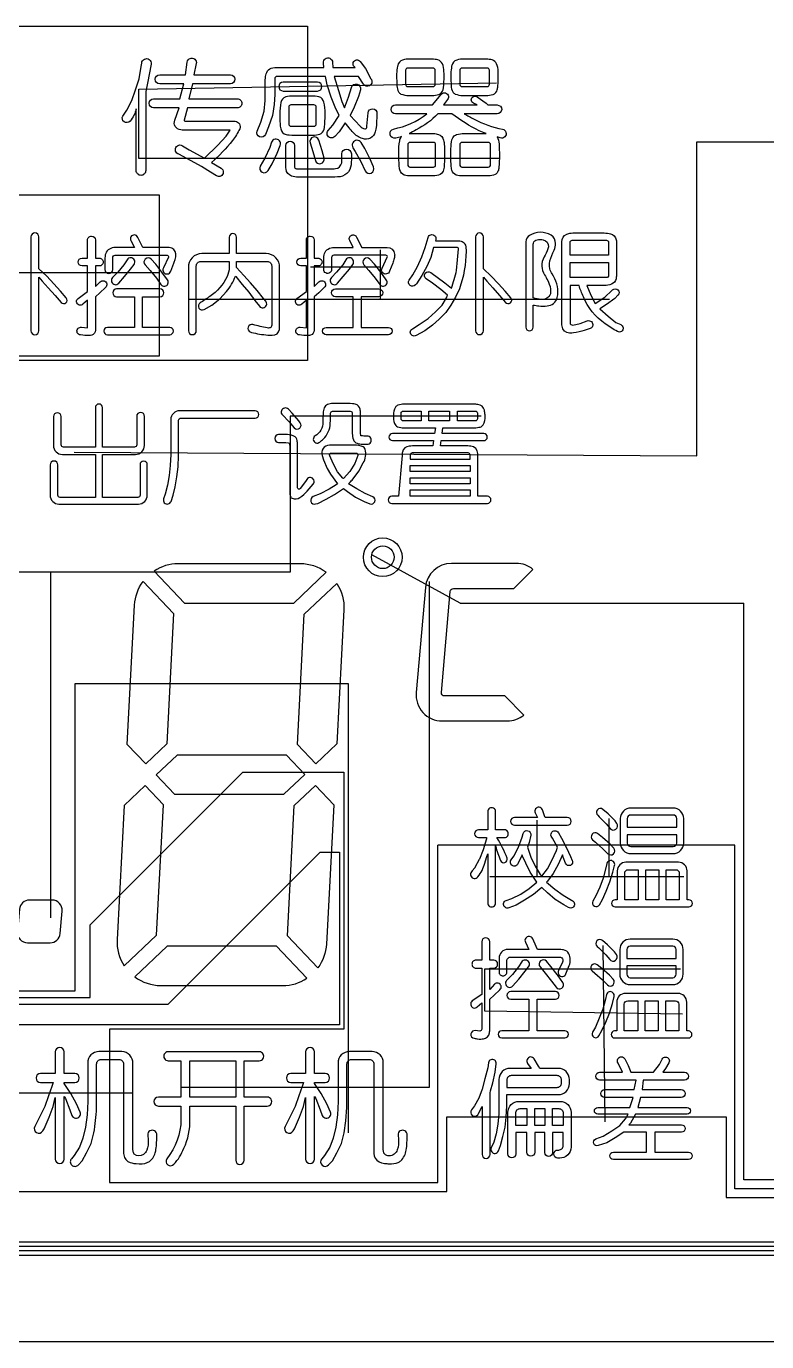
# Model space of a CAD drawing. Header units: millimetres. Extents: x -41 to 727, y -91 to 104.
# Drawn here: x 372.43 to 389.05, y -42.12 to -12.61 of the extents above; entities that cross this region are included whole.
import ezdxf

# ---------------------------------------------------------------- set-up
doc = ezdxf.new("R2010")
doc.units = ezdxf.units.MM
doc.header["$LTSCALE"] = 3
doc.header["$MEASUREMENT"] = 0
doc.layers.add('COM', color=1, linetype='Continuous')

msp = doc.modelspace()

# ---------------------------------------------------------------- linework, layer by layer
msp.add_line((408.477, -42.116), (333.477, -42.116))
for points in [[(375.115, -15.845, -0.41776), (375.008, -15.953, -0.414214), (374.902, -15.846), (374.902, -14.458, -0.132977), (374.762, -14.733, -0.952593), (374.603, -14.623), (374.689, -14.486), (374.801, -14.273), (374.889, -14.034), (374.964, -13.784), (375.015, -13.508), (375.025, -13.433, -1.060775), (375.234, -13.457), (375.152, -13.884), (375.115, -14.072)], [(375.837, -15.467, -0.59102), (375.829, -15.286, -0.281236), (375.938, -15.286), (376.093, -15.376), (376.431, -15.564), (376.732, -15.276), (376.92, -15.075), (377.012, -14.937), (376.026, -14.937, -0.042921), (375.902, -14.932, -0.506842), (375.767, -14.712), (375.867, -14.436), (375.291, -14.436, -1), (375.29, -14.235), (375.88, -14.235), (375.968, -13.897), (375.428, -13.897, -1), (375.428, -13.696), (376.005, -13.696), (376.045, -13.41, -1.041657), (376.249, -13.446), (376.193, -13.696), (377.014, -13.696, -1), (377.015, -13.897), (376.168, -13.897), (376.08, -14.235), (377.169, -14.235, -0.422478), (377.272, -14.335, -0.417829), (377.171, -14.436), (376.055, -14.436), (375.979, -14.711, 0.495821), (375.998, -14.737), (377.071, -14.737), (377.094, -14.737), (377.12, -14.739, -0.539685), (377.224, -14.91, -0.047085), (377.064, -15.173, -0.035549), (376.594, -15.665), (376.806, -15.794, -0.586254), (376.802, -15.967, -0.276428), (376.7, -15.961), (376.569, -15.878), (376.369, -15.752), (376.131, -15.627), (375.855, -15.476)], [(379.93, -14.849, 0.16023), (380.029, -14.906, 0.4416), (380.076, -14.877, 0.027771), (380.08, -14.849), (380.104, -14.553, -0.978821), (380.304, -14.564), (380.293, -14.837), (380.281, -14.913), (380.274, -14.946), (380.264, -14.977, -0.445738), (379.983, -15.127, -0.146277), (379.767, -14.99, -0.020009), (379.679, -14.887), (379.591, -14.774), (379.453, -14.975), (379.357, -15.08, -1), (379.21, -14.945), (379.315, -14.824), (379.453, -14.611), (379.366, -14.423), (379.278, -14.197), (379.19, -13.922), (379.152, -13.734), (378.063, -13.734, 0.428128), (378.011, -13.784), (378.011, -14.135), (377.999, -14.36), (377.961, -14.611), (377.873, -14.862), (377.801, -15.035, -1), (377.617, -14.959), (377.698, -14.762), (377.773, -14.511), (377.798, -14.273), (377.798, -13.809, -0.013857), (377.805, -13.737), (377.81, -13.705), (377.819, -13.673), (377.831, -13.642, -0.225276), (377.932, -13.549, -0.081489), (378.087, -13.533), (379.115, -13.533), (379.102, -13.433, -0.592108), (379.248, -13.326), (379.264, -13.335, -0.225615), (379.307, -13.413), (379.315, -13.533), (379.817, -13.533), (379.795, -13.511, -1.08923), (379.929, -13.398), (380.043, -13.558), (380.168, -13.784), (380.179, -13.805, -0.406967), (380.14, -13.94, -0.405296), (380.003, -13.905), (379.892, -13.734), (379.341, -13.734), (379.441, -14.047), (379.516, -14.298), (379.579, -14.436), (379.667, -14.197), (379.732, -13.979, -1), (379.932, -14.032), (379.892, -14.185), (379.792, -14.423), (379.704, -14.611)], [(381.509, -13.345), (381.046, -13.345, 0.089624), (380.877, -13.366, 0.269538), (380.769, -13.489), (380.764, -13.506), (380.757, -13.544), (380.751, -13.585), (380.748, -13.628), (380.746, -13.673), (380.745, -13.719, 0.025036), (380.753, -13.944, 0.11582), (380.789, -14.079, 0.146039), (380.842, -14.128, 0.08166), (381.017, -14.16), (381.538, -14.16, 0.074582), (381.691, -14.137, 0.271566), (381.788, -14.03), (381.792, -14.013), (381.795, -13.995), (381.798, -13.976), (381.803, -13.936), (381.806, -13.893), (381.808, -13.849), (381.81, -13.803, 0.025853), (381.807, -13.619, 0.096009), (381.773, -13.45, 0.229497), (381.673, -13.364), (381.642, -13.356), (381.609, -13.351), (381.574, -13.348)], [(381.561, -13.545), (380.995, -13.545, 0.414214), (380.945, -13.595), (380.945, -13.91, 0.414214), (380.995, -13.96), (381.561, -13.96, 0.414214), (381.611, -13.91), (381.611, -13.595, 0.414214)], [(382.262, -13.345, 0.089624), (382.093, -13.366, 0.269538), (381.985, -13.489), (381.98, -13.506), (381.973, -13.544), (381.968, -13.585), (381.964, -13.628), (381.962, -13.673), (381.961, -13.719, 0.025036), (381.97, -13.944, 0.11582), (382.005, -14.079, 0.146039), (382.058, -14.128, 0.08166), (382.234, -14.16), (382.755, -14.16, 0.074582), (382.908, -14.137, 0.271566), (383.004, -14.03), (383.008, -14.013), (383.012, -13.995), (383.015, -13.976), (383.019, -13.936), (383.022, -13.893), (383.025, -13.849), (383.026, -13.803, 0.025853), (383.024, -13.619, 0.096009), (382.989, -13.45, 0.229497), (382.89, -13.364), (382.859, -13.356), (382.825, -13.351), (382.791, -13.348), (382.726, -13.345)], [(382.161, -13.91, 0.414214), (382.211, -13.96), (382.777, -13.96, 0.414214), (382.827, -13.91), (382.827, -13.595, 0.414214), (382.777, -13.545), (382.211, -13.545, 0.414214), (382.161, -13.595)], [(378.199, -14.06), (378.97, -14.06, 1), (378.97, -13.859), (378.199, -13.859, 1)], [(382.483, -14.69, 0.077057), (383.124, -14.917, -1.040733), (383.072, -15.113), (382.998, -15.09, -0.117269), (383.043, -15.247, -0.038781), (383.04, -15.767), (383.037, -15.795, -0.097257), (383.01, -15.882, -0.15029), (382.956, -15.933, -0.09102), (382.808, -15.964), (382.784, -15.965), (382.779, -15.965), (382.234, -15.965, -0.062783), (382.085, -15.945, -0.285873), (381.984, -15.832), (381.979, -15.808), (381.975, -15.782), (381.971, -15.753, -0.031148), (381.966, -15.298, -0.101851), (382.004, -15.11, -0.199361), (382.09, -15.035, -0.058368), (382.263, -15.012), (382.752, -15.013, -0.027409), (382.597, -14.951, -0.046694), (381.986, -14.574), (381.673, -14.574, -0.077934), (381.181, -14.933, -0.023868), (381.026, -15.016, -0.012462), (381.101, -15.012), (381.52, -15.012), (381.575, -15.015, -0.069044), (381.683, -15.032, -0.292597), (381.798, -15.164), (381.804, -15.19), (381.809, -15.218), (381.812, -15.248, -0.038845), (381.809, -15.768, -0.103809), (381.778, -15.883, -0.223369), (381.645, -15.957), (381.6, -15.962), (381.548, -15.965), (381.068, -15.965, -0.063747), (380.918, -15.944, -0.285196), (380.818, -15.831), (380.812, -15.807), (380.808, -15.781), (380.805, -15.752, -0.020397), (380.795, -15.452, -0.054188), (380.815, -15.175, -0.116147), (380.854, -15.084, -0.017668), (380.725, -15.116, -1), (380.675, -14.913, 0.112101), (381.422, -14.574), (380.719, -14.574, -1), (380.72, -14.373), (381.547, -14.373), (381.71, -14.185), (381.729, -14.152, -1.119425), (381.89, -14.253), (381.798, -14.373), (382.55, -14.373), (382.467, -14.331, -1.102587), (382.555, -14.191), (382.751, -14.335), (382.789, -14.373), (383.003, -14.373, -1), (383.001, -14.574), (382.262, -14.574, 0.005598)], [(378.426, -14.172, 0.089624), (378.256, -14.194, 0.273223), (378.149, -14.317, 0.062902), (378.124, -14.573), (378.125, -14.681, 0.054888), (378.145, -14.908, 0.330254), (378.265, -15.034), (378.297, -15.041), (378.332, -15.045), (378.397, -15.05), (378.867, -15.05, 0.074582), (379.02, -15.028, 0.274263), (379.116, -14.919), (379.121, -14.901), (379.124, -14.883, 0.020594), (379.132, -14.82), (379.135, -14.774), (379.137, -14.724, 0.012527), (379.14, -14.562, 0.072243), (379.114, -14.311, 0.280809), (379.002, -14.192, 0.048019), (378.838, -14.172)], [(378.324, -14.8, 0.414214), (378.374, -14.85), (378.89, -14.85, 0.414214), (378.94, -14.8), (378.94, -14.422, 0.414214), (378.89, -14.372), (378.374, -14.372, 0.414214), (378.324, -14.422)], [(377.862, -15.843), (377.949, -15.69), (378.062, -15.451), (378.131, -15.28, 1.033851), (377.938, -15.209), (377.899, -15.326), (377.786, -15.564), (377.686, -15.745, 0.995238)], [(379.353, -15.991), (378.538, -15.991, -0.092201), (378.385, -15.967, -0.289124), (378.263, -15.812), (378.261, -15.782), (378.262, -15.74), (378.262, -15.282, -1), (378.45, -15.283), (378.45, -15.75, 0.429269), (378.5, -15.802), (379.328, -15.802), (379.34, -15.802), (379.371, -15.8, 0.353733), (379.513, -15.668, 0.042793), (379.516, -15.577), (379.516, -15.469, -1), (379.729, -15.469), (379.729, -15.614, -0.020292), (379.723, -15.713, -0.401181), (379.422, -15.987), (379.362, -15.99)], [(379.077, -15.401), (379, -15.161, 0.99809), (378.804, -15.223), (378.864, -15.414), (378.923, -15.619, 0.97667), (379.116, -15.568)], [(379.765, -15.331), (379.817, -15.414), (379.942, -15.639), (380.038, -15.849, 0.998115), (380.227, -15.763), (380.143, -15.577), (380.03, -15.351), (379.948, -15.217, 1.009131)], [(381.045, -15.212, 0.414214), (380.995, -15.262), (380.995, -15.715, 0.414214), (381.045, -15.765), (381.571, -15.765, 0.414214), (381.621, -15.715), (381.621, -15.262, 0.414214), (381.571, -15.212)], [(382.802, -15.765, 0.414214), (382.852, -15.715), (382.852, -15.262, 0.414214), (382.802, -15.212), (382.211, -15.212, 0.414214), (382.161, -15.262), (382.161, -15.715, 0.414214), (382.211, -15.765)], [(372.892, -18.21), (372.716, -18.047), (372.716, -17.332, 1), (372.54, -17.332), (372.54, -19.438, 1), (372.716, -19.438), (372.716, -18.235), (372.791, -18.323), (372.929, -18.473), (373.08, -18.649), (373.214, -18.802, 0.991748), (373.333, -18.7), (373.205, -18.548), (373.055, -18.385)], [(374.093, -17.811, -0.892536), (374.074, -17.984), (373.986, -17.984), (373.986, -18.448), (374.093, -18.34, -0.585606), (374.24, -18.382, -0.287203), (374.211, -18.47), (374.086, -18.586), (373.986, -18.674), (373.986, -19.426, -0.331387), (373.904, -19.537, -0.070502), (373.851, -19.547, -0.023404), (373.653, -19.533, -0.586545), (373.589, -19.393), (373.601, -19.38, -0.217204), (373.671, -19.358), (373.81, -19.376), (373.81, -18.749), (373.707, -18.844, -1.062778), (373.6, -18.711), (373.81, -18.561), (373.81, -17.984), (373.685, -17.984, -1), (373.685, -17.808), (373.81, -17.808), (373.81, -17.404, -0.424925), (373.898, -17.313, -0.414083), (373.986, -17.401), (373.986, -17.808), (374.074, -17.808)], [(375.052, -17.57), (374.938, -17.343, 0.291309), (374.861, -17.288, 0.593868), (374.782, -17.417), (374.864, -17.57), (374.437, -17.57, 0.036483), (374.363, -17.579, 0.347674), (374.203, -17.773, 0.010071), (374.199, -17.833), (374.199, -18.064, 1), (374.375, -18.066), (374.375, -17.796, -0.426625), (374.426, -17.746), (375.596, -17.746, -0.555608), (375.624, -17.789), (375.51, -18.03, 1.089222), (375.678, -18.103), (375.748, -17.92, 0.020256), (375.777, -17.839, 0.105496), (375.79, -17.716, 0.378315), (375.644, -17.572), (375.62, -17.57, 0.012997), (375.566, -17.57)], [(377.818, -17.708), (377.153, -17.708), (377.153, -17.338, 1), (376.99, -17.338), (376.99, -17.708), (376.376, -17.708, 0.436392), (376.075, -18.024), (376.075, -19.438, 1), (376.25, -19.438), (376.25, -17.985, -0.416957), (376.35, -17.884), (376.99, -17.884), (376.99, -18.022, -0.108424), (376.94, -18.222, -0.132971), (376.552, -18.668, -0.011732), (376.334, -18.814, 0.960345), (376.424, -18.96), (376.601, -18.862), (376.777, -18.724), (376.927, -18.561, 0.084682), (377.128, -18.21), (377.14, -18.222), (377.278, -18.398), (377.429, -18.573), (377.567, -18.761), (377.666, -18.888, 1.026786), (377.807, -18.771), (377.755, -18.711), (377.617, -18.536), (377.466, -18.36), (377.316, -18.197), (377.153, -18.022), (377.153, -17.884), (377.842, -17.884, -0.416243), (377.943, -17.984), (377.943, -19.271, -0.113951), (377.93, -19.353, -0.173213), (377.905, -19.372), (377.894, -19.375, -0.087082), (377.84, -19.375, -0.020702), (377.52, -19.3, 0.945374), (377.462, -19.463), (377.491, -19.476, 0.032448), (377.853, -19.536), (377.903, -19.539), (377.955, -19.54, 0.399182), (378.115, -19.409, 0.049756), (378.118, -19.338), (378.118, -18.022, 0.432402)], [(378.595, -17.984, -1), (378.595, -17.808), (378.72, -17.808), (378.72, -17.404, -0.424925), (378.808, -17.313, -0.414083), (378.895, -17.401), (378.895, -17.808), (378.983, -17.808), (379.003, -17.811, -0.349217), (379.071, -17.896, -0.439039), (378.975, -17.984), (378.895, -17.984), (378.895, -18.448), (379.003, -18.34, -0.585606), (379.15, -18.382, -0.287203), (379.12, -18.47), (378.996, -18.586), (378.895, -18.674), (378.895, -19.426, -0.331387), (378.814, -19.537, -0.070502), (378.761, -19.547, -0.023404), (378.562, -19.533, -0.586545), (378.499, -19.393), (378.511, -19.38, -0.217204), (378.58, -19.358), (378.72, -19.376), (378.72, -18.749), (378.616, -18.844, -1.062778), (378.509, -18.711), (378.72, -18.561), (378.72, -17.984)], [(379.284, -18.064, -1), (379.109, -18.067), (379.109, -17.834, -0.01249), (379.113, -17.772, -0.348268), (379.273, -17.579, -0.035203), (379.347, -17.57), (379.771, -17.57), (379.773, -17.57), (379.692, -17.417, -0.438722), (379.73, -17.296, -0.418342), (379.846, -17.339), (379.961, -17.57), (380.531, -17.57, -0.410091), (380.7, -17.717, -0.070888), (380.697, -17.792), (380.693, -17.816, -0.025192), (380.657, -17.92), (380.587, -18.103, -1.060261), (380.417, -18.035), (380.534, -17.789, 0.550801), (380.506, -17.746), (379.334, -17.746, 0.42072), (379.284, -17.797)], [(382.115, -17.846), (382.132, -17.602, 0.435083), (382.102, -17.57), (381.576, -17.57), (381.514, -17.796), (381.426, -17.996), (381.313, -18.197), (381.188, -18.385), (381.168, -18.409, -0.963432), (381.029, -18.302), (381.112, -18.185), (381.213, -17.996), (381.313, -17.783), (381.388, -17.57), (381.451, -17.344, -1), (381.622, -17.394), (381.614, -17.42), (382.065, -17.42, -0.012286), (382.137, -17.42), (382.165, -17.422), (382.19, -17.426), (382.214, -17.433, -0.266172), (382.288, -17.521, -0.066176), (382.306, -17.656, -0.081069), (382.153, -18.498), (382.065, -18.686), (381.965, -18.862), (381.852, -19.025), (381.702, -19.175), (381.551, -19.313), (381.376, -19.438), (381.182, -19.547, -1), (381.098, -19.394), (381.25, -19.301), (381.451, -19.163), (381.614, -19.012), (381.764, -18.862), (381.865, -18.699), (381.89, -18.636), (381.739, -18.511), (381.551, -18.373), (381.407, -18.274, -1), (381.511, -18.128), (381.827, -18.36), (381.977, -18.486, 0.02391), (382.09, -18.084)], [(382.868, -18.21), (382.692, -18.047), (382.692, -17.332, 1), (382.517, -17.332), (382.517, -19.438, 1), (382.692, -19.438), (382.692, -18.235), (382.767, -18.323), (382.905, -18.473), (383.056, -18.649), (383.19, -18.802, 0.991748), (383.309, -18.7), (383.181, -18.548), (383.031, -18.385)], [(383.647, -17.445), (383.647, -19.357, 1), (383.81, -19.357), (383.81, -18.862, 0.0139), (383.938, -18.881, 0.07297), (384.125, -18.881, 0.319783), (384.35, -18.693, 0.191488), (384.265, -18.215), (384.233, -18.162, -0.07841), (384.183, -18.049, -0.150464), (384.206, -17.808), (384.229, -17.75), (384.254, -17.691), (384.279, -17.632, 0.100445), (384.313, -17.481, 0.242415), (384.214, -17.294, 0.273671), (383.729, -17.298, 0.251251)], [(383.814, -17.471, -0.291924), (383.897, -17.396, -0.137469), (384.034, -17.398, -0.396774), (384.152, -17.555, -0.082163), (384.122, -17.648), (384.099, -17.694), (384.076, -17.739), (384.054, -17.782, 0.274605), (384.064, -18.187, -0.028418), (384.136, -18.308), (384.154, -18.351), (384.171, -18.396, -0.139474), (384.196, -18.611, -0.337206), (383.993, -18.738, -0.068489), (383.81, -18.699), (383.81, -17.495)], [(384.637, -18.423), (384.637, -19.259, 0.477458), (384.697, -19.309), (384.863, -19.275), (385.023, -19.217, -0.588858), (385.146, -19.32), (385.141, -19.337, -0.220322), (385.085, -19.39, -0.014085), (384.905, -19.447), (384.841, -19.462), (384.777, -19.475), (384.711, -19.485), (384.678, -19.49), (384.645, -19.493), (384.628, -19.494, -0.362622), (384.458, -19.338, -0.023381), (384.449, -19.275), (384.449, -17.445, -0.307621), (384.564, -17.269, -0.091859), (384.659, -17.247, -0.018811), (384.737, -17.244), (385.404, -17.244, -0.016185), (385.479, -17.248, -0.052672), (385.544, -17.261, -0.295172), (385.673, -17.399, -0.016112), (385.678, -17.445), (385.678, -18.197, -0.023783), (385.669, -18.272, -0.263158), (385.567, -18.393, -0.105269), (385.404, -18.423), (385.013, -18.423), (385.101, -18.636), (385.201, -18.824), (385.415, -18.686), (385.578, -18.536), (385.593, -18.52, -1), (385.712, -18.639), (385.64, -18.711), (385.452, -18.849), (385.302, -18.949), (385.49, -19.112), (385.665, -19.25), (385.773, -19.301, -1.082987), (385.699, -19.455, -0.028008), (385.427, -19.28, -0.1484), (384.936, -18.675, -0.025024), (384.838, -18.423)], [(384.637, -17.457, -0.414214), (384.687, -17.407), (385.452, -17.407, -0.414214), (385.502, -17.457), (385.502, -17.746), (384.637, -17.746)], [(374.695, -17.845), (374.625, -17.959), (374.487, -18.122), (374.37, -18.247, 1.021378), (374.51, -18.372), (374.638, -18.222), (374.776, -18.059), (374.854, -17.95, 1.034899)], [(375.1, -17.96), (375.215, -18.084), (375.353, -18.26), (375.457, -18.402, 1.005391), (375.604, -18.294), (375.478, -18.122), (375.34, -17.946), (375.237, -17.834, 1)], [(379.605, -17.845), (379.535, -17.959), (379.397, -18.122), (379.28, -18.247, 1.021378), (379.419, -18.372), (379.548, -18.222), (379.685, -18.059), (379.763, -17.95, 1.034899)], [(380.01, -17.96), (380.124, -18.084), (380.262, -18.26), (380.367, -18.402, 1.005391), (380.513, -18.294), (380.388, -18.122), (380.25, -17.946), (380.147, -17.834, 1)], [(385.452, -18.247), (384.637, -18.247), (384.637, -17.909), (385.502, -17.909), (385.502, -18.197, -0.414214)], [(375.039, -19.363), (375.039, -18.674), (375.434, -18.674, 1), (375.434, -18.498), (374.462, -18.498, 1), (374.462, -18.674), (374.864, -18.674), (374.864, -19.363), (374.255, -19.363, 1), (374.255, -19.526), (375.653, -19.526, 1), (375.653, -19.363)], [(379.165, -19.526, -1), (379.165, -19.363), (379.773, -19.363), (379.773, -18.674), (379.372, -18.674, -1), (379.372, -18.498), (380.344, -18.498, -1), (380.344, -18.674), (379.949, -18.674), (379.949, -19.363), (380.563, -19.363, -1), (380.563, -19.526)], [(374.862, -22.048), (374.147, -22.048), (374.147, -21.163, 1), (373.984, -21.163), (373.984, -22.048), (373.269, -22.048, -0.414214), (373.219, -21.998), (373.219, -21.364, 1), (373.044, -21.364), (373.044, -22.011, 0.414214), (373.244, -22.211), (373.984, -22.211), (373.984, -23.177), (373.194, -23.177, -0.414214), (373.144, -23.127), (373.144, -22.448, 1), (372.968, -22.448), (372.968, -23.127, 0.414214), (373.168, -23.327), (374.95, -23.327, 0.414214), (375.15, -23.127), (375.15, -22.443, 1), (374.987, -22.443), (374.987, -23.127, -0.414214), (374.937, -23.177), (374.147, -23.177), (374.147, -22.211), (374.887, -22.211, 0.414214), (375.087, -22.011), (375.087, -21.358, 1), (374.912, -21.358), (374.912, -21.998, -0.414214)], [(375.516, -23.207, 1.010694), (375.683, -23.265), (375.729, -23.127), (375.779, -22.939), (375.816, -22.713), (375.841, -22.488), (375.854, -22.237), (375.854, -21.447, -0.414214), (375.904, -21.397), (377.572, -21.397, 1), (377.572, -21.234), (375.878, -21.234, 0.414214), (375.678, -21.434), (375.678, -22.212), (375.666, -22.462), (375.641, -22.688), (375.603, -22.901), (375.553, -23.102)], [(378.399, -21.287), (378.316, -21.198, 1.002617), (378.181, -21.326), (378.325, -21.477), (378.448, -21.615, 0.97673), (378.581, -21.501), (378.548, -21.461)], [(379.817, -21.087), (379.788, -21.081), (379.757, -21.076), (379.701, -21.071), (379.311, -21.071, 0.084845), (379.195, -21.093, 0.20478), (379.122, -21.169), (379.112, -21.197), (379.104, -21.227), (379.099, -21.257), (379.096, -21.288), (379.094, -21.317), (379.092, -21.375), (379.092, -21.432), (379.09, -21.488, -0.264943), (378.917, -21.796, 1.116646), (379.021, -21.934, 0.01219), (379.097, -21.871, 0.197017), (379.257, -21.514), (379.261, -21.457), (379.262, -21.4), (379.262, -21.289, -0.422577), (379.306, -21.245), (379.706, -21.245, -0.422775), (379.751, -21.289), (379.751, -21.743, 0.076134), (379.775, -21.882, 0.238886), (379.858, -21.962), (379.886, -21.971), (379.916, -21.977), (379.946, -21.981), (379.977, -21.983, 0.011492), (380.084, -21.985, 1.01266), (380.084, -21.801, -0.034528), (379.942, -21.795, -0.017207), (379.933, -21.718), (379.933, -21.289, 0.059248), (379.924, -21.2, 0.323094)], [(382.784, -23.152), (382.568, -23.152), (382.568, -22.238), (382.565, -22.189, 0.392106), (382.413, -22.028, 0.022059), (382.344, -22.023), (381.729, -22.023), (381.745, -21.902), (382.7, -21.902, 0.420603), (382.78, -21.823, 0.414216), (382.702, -21.745), (381.765, -21.745), (381.782, -21.615), (382.494, -21.615, 0.038063), (382.619, -21.598, 0.177615), (382.689, -21.55, 0.122096), (382.73, -21.352, 0.056958), (382.72, -21.246), (382.714, -21.221, 0.357226), (382.569, -21.093, 0.026081), (382.469, -21.085), (380.933, -21.085), (380.914, -21.086, 0.080722), (380.775, -21.108, 0.149178), (380.718, -21.155, 0.198156), (380.699, -21.522, 0.214089), (380.766, -21.592, 0.086517), (380.908, -21.615), (381.617, -21.615), (381.597, -21.745), (380.655, -21.745, 0.426234), (380.573, -21.823, 0.414804), (380.652, -21.902), (381.573, -21.902), (381.555, -22.023), (381.1, -22.023, 0.016526), (381.028, -22.028, 0.35597), (380.876, -22.158, 0.05261), (380.868, -22.238), (380.79, -23.152), (380.635, -23.152, 1), (380.636, -23.31), (382.784, -23.31, 1)], [(380.846, -21.416), (380.846, -21.284, -0.414214), (380.889, -21.241), (381.295, -21.241), (381.295, -21.459), (380.889, -21.459, -0.414214)], [(382.557, -21.284), (382.557, -21.416, -0.414214), (382.514, -21.459), (382.108, -21.459), (382.108, -21.241), (382.514, -21.241, -0.414214)], [(378.258, -21.942), (378.309, -21.95, -0.334609), (378.344, -21.987), (378.349, -22.033), (378.349, -23.086, 0.016463), (378.353, -23.127, 0.270609), (378.401, -23.197, 0.222538), (378.573, -23.179, 0.073532), (378.739, -23.036), (378.873, -22.877, 1.083663), (378.73, -22.772), (378.698, -22.821), (378.578, -22.977, -0.329988), (378.543, -22.99, -0.32165), (378.524, -22.962), (378.524, -21.991, 0.026143), (378.512, -21.902, 0.254447), (378.439, -21.802, 0.070941), (378.364, -21.778, 0.011491), (378.3, -21.768), (378.097, -21.768, 1), (378.097, -21.942)], [(379.236, -22.008, 0.520491), (379.074, -22.24), (379.104, -22.331), (379.187, -22.53), (379.259, -22.652), (379.419, -22.87), (379.419, -22.87), (379.386, -22.895), (379.228, -22.995), (379.029, -23.094), (378.871, -23.159, 0.947134), (378.928, -23.324), (378.98, -23.31), (379.162, -23.219), (379.353, -23.111), (379.552, -22.978), (379.643, -23.044), (379.825, -23.169), (380.016, -23.268), (380.147, -23.319, 0.972008), (380.212, -23.165), (380.041, -23.086), (379.85, -22.986), (379.668, -22.87, 0.031599), (379.744, -22.786), (379.9, -22.588), (379.996, -22.403, 0.188829), (380.042, -22.098, 0.225031), (379.974, -22.032), (379.949, -22.024), (379.922, -22.018), (379.893, -22.013), (379.842, -22.008)], [(379.285, -22.182), (379.832, -22.182, -0.521815), (379.873, -22.24), (379.809, -22.414), (379.693, -22.597), (379.552, -22.754), (379.535, -22.746), (379.419, -22.605), (379.319, -22.414), (379.246, -22.242, -0.538437)], [(382.394, -22.223, 0.414214), (382.351, -22.18), (381.093, -22.18, 0.414214), (381.05, -22.223), (381.05, -22.322), (382.394, -22.322)], [(378.584, -24.666), (375.843, -24.666, 0.146871), (375.304, -24.828), (375.987, -25.547), (378.438, -25.547), (379.165, -24.857, 0.16027)], [(383.17, -27.63), (381.819, -27.63, -0.440011), (381.75, -27.555), (381.949, -25.284, -0.388879), (382.018, -25.221), (383.376, -25.221), (383.804, -24.79, 0.172586), (383.433, -24.658), (381.974, -24.658, 0.388879), (381.39, -25.194), (381.183, -27.554, 0.440011), (381.768, -28.192), (383.227, -28.192, 0.172586), (383.598, -28.06)], [(375.738, -25.783), (375.585, -28.707), (375.114, -29.154), (374.701, -28.719), (374.865, -25.594, -0.146871), (375.055, -25.064)], [(379.404, -28.708), (378.934, -29.154), (378.521, -28.718), (378.674, -25.796), (379.401, -25.106, -0.16027), (379.562, -25.697)], [(374.472, -33.095, 0.16027), (374.633, -33.686), (375.36, -32.996), (375.513, -30.072), (375.101, -29.638), (374.63, -30.086)], [(379.169, -33.198, -0.146871), (378.979, -33.728), (378.296, -33.009), (378.449, -30.087), (378.922, -29.638), (379.333, -30.072)], [(382.605, -31.288), (382.598, -31.302), (382.502, -31.482), (382.5, -31.485), (382.444, -31.553), (382.424, -31.577, 1.039138), (382.569, -31.686, 0.105898), (382.723, -31.383), (382.765, -31.253), (382.789, -31.175), (382.789, -31.18), (382.789, -32.274, 1), (382.965, -32.275), (382.965, -30.997), (382.965, -30.996, 0.034165), (383.078, -31.322, 0.955725), (383.224, -31.272, 0.043936), (382.997, -30.808), (382.997, -30.808), (383.164, -30.808, 1), (383.165, -30.633), (382.965, -30.633), (382.965, -30.632), (382.965, -30.225, 1), (382.789, -30.226), (382.789, -30.631), (382.789, -30.633), (382.583, -30.633, 1), (382.583, -30.808), (382.763, -30.808), (382.764, -30.808), (382.764, -30.833), (382.763, -30.835), (382.689, -31.084)], [(384.576, -30.357), (384.081, -30.357), (384.068, -30.344), (384.015, -30.186, 1.059153), (383.855, -30.25), (383.905, -30.357), (383.391, -30.357, 1), (383.391, -30.532), (384.576, -30.532, 1)], [(385.257, -30.308), (385.294, -30.342), (385.451, -30.499), (385.538, -30.604, 0.959156), (385.688, -30.49), (385.647, -30.43), (385.49, -30.273), (385.372, -30.175, 0.981141)], [(386, -30.146, 0.414214), (385.765, -30.38), (385.764, -30.93, 0.414214), (386, -31.166), (386.951, -31.166, 0.414214), (387.187, -30.93), (387.187, -30.38, 0.414214), (386.952, -30.146)], [(387.03, -30.38, 0.414214), (386.952, -30.302), (386, -30.302, 0.414214), (385.922, -30.38), (385.922, -30.381), (385.921, -30.577), (387.03, -30.577)], [(383.315, -31.306), (383.378, -31.222), (383.479, -31.021), (383.566, -30.796), (383.586, -30.716, -0.986931), (383.754, -30.756), (383.717, -30.921), (383.679, -31.021), (383.755, -31.247), (383.855, -31.448), (383.968, -31.636), (384.005, -31.673), (384.131, -31.51), (384.231, -31.322), (384.331, -31.097), (384.356, -31.021), (384.244, -30.821), (384.225, -30.795, -1.055438), (384.376, -30.699), (384.444, -30.821), (384.557, -31.034), (384.645, -31.234), (384.687, -31.318, -1.047488), (384.536, -31.385), (384.482, -31.247), (384.469, -31.197), (384.369, -31.41), (384.256, -31.611), (384.131, -31.786), (384.106, -31.811), (384.294, -31.962), (384.482, -32.1), (384.67, -32.212), (384.683, -32.218, -1.058823), (384.605, -32.376), (384.494, -32.313), (384.306, -32.2), (384.131, -32.049), (384.005, -31.924), (383.817, -32.087), (383.617, -32.212), (383.428, -32.325), (383.266, -32.386, -1.009787), (383.205, -32.218), (383.328, -32.175), (383.529, -32.075), (383.717, -31.949), (383.892, -31.811), (383.742, -31.586), (383.642, -31.385), (383.566, -31.209), (383.566, -31.197), (383.466, -31.397), (383.459, -31.408, -1.028142)], [(385.143, -30.857), (385.206, -30.911), (385.373, -31.058), (385.485, -31.17, 0.981659), (385.617, -31.044), (385.53, -30.95), (385.363, -30.803), (385.254, -30.719, 0.975595)], [(385.921, -30.93, 0.413961), (386, -31.009), (386.951, -31.009, 0.414214), (387.03, -30.93), (387.03, -30.744), (385.921, -30.744)], [(385.598, -31.587), (385.636, -31.431, 1.00223), (385.465, -31.39), (385.441, -31.489), (385.382, -31.715), (385.304, -31.921), (385.216, -32.117), (385.151, -32.233, 1), (385.297, -32.314), (385.363, -32.195), (385.451, -32.009), (385.53, -31.803)], [(387.265, -32.205), (387.265, -31.557, 0.414214), (387.07, -31.362), (385.892, -31.362, 0.414214), (385.696, -31.557), (385.696, -32.205), (385.647, -32.205, 1), (385.647, -32.362), (387.304, -32.362, 1), (387.304, -32.205)], [(385.863, -32.205), (385.863, -31.607, -0.414214), (385.941, -31.528), (386.167, -31.528), (386.167, -32.205)], [(386.795, -32.205), (386.795, -31.528), (387.011, -31.528, -0.414214), (387.089, -31.607), (387.089, -32.205)], [(372.969, -33.168, 0.388879), (373.194, -32.962), (373.238, -32.455, 0.440011), (373.014, -32.21), (372.504, -32.21, 0.388879), (372.28, -32.416), (372.235, -32.923, 0.440011), (372.46, -33.168)], [(383.634, -33.157), (383.711, -33.318), (383.242, -33.318, 0.414214), (383.043, -33.517), (383.043, -33.821, 0.414214), (383.133, -33.911, 0.432032), (383.222, -33.815), (383.222, -33.567, -0.417305), (383.303, -33.487), (384.399, -33.487, -0.553584), (384.471, -33.601), (384.379, -33.792, 0.214013), (384.377, -33.867), (384.387, -33.885, 0.595345), (384.545, -33.864), (384.617, -33.677, 0.208599), (384.612, -33.412, 0.239899), (384.492, -33.329), (384.465, -33.324), (384.428, -33.318), (383.91, -33.318), (383.88, -33.248), (383.799, -33.079, 1)], [(375.45, -34.126), (378.191, -34.126, 0.146871), (378.73, -33.964), (378.047, -33.245), (375.596, -33.245), (374.869, -33.935, 0.16027)], [(382.654, -33.143), (382.654, -33.557), (382.528, -33.557, 0.424247), (382.435, -33.647, 0.414214), (382.525, -33.736), (382.654, -33.736), (382.654, -34.324), (382.444, -34.472, 1.087237), (382.556, -34.606), (382.654, -34.514), (382.654, -35.107, -0.45433), (382.609, -35.147), (382.511, -35.137, 1), (382.486, -35.31, 0.0091), (382.561, -35.322), (382.598, -35.326), (382.636, -35.327, 0.043105), (382.693, -35.321, 0.321882), (382.829, -35.19, 0.044518), (382.834, -35.139), (382.834, -34.434), (382.933, -34.344), (383.064, -34.221, 1.03177), (382.942, -34.099), (382.834, -34.215), (382.834, -33.736), (382.923, -33.736, 1), (382.923, -33.557), (382.834, -33.557), (382.834, -33.144, 1)], [(385.246, -33.249), (385.283, -33.283), (385.44, -33.44), (385.527, -33.545, 0.959156), (385.678, -33.431), (385.636, -33.371), (385.48, -33.214), (385.362, -33.116, 0.981141)], [(385.754, -33.321), (385.753, -33.871, 0.414214), (385.989, -34.107), (386.94, -34.107, 0.414214), (387.176, -33.871), (387.176, -33.321, 0.414214), (386.941, -33.087), (385.989, -33.087, 0.414214)], [(387.019, -33.321, 0.414214), (386.941, -33.243), (385.989, -33.243, 0.414214), (385.911, -33.321), (385.911, -33.322), (385.91, -33.518), (387.019, -33.518)], [(383.342, -33.876), (383.214, -34.011, 1.001638), (383.348, -34.138), (383.491, -33.985), (383.631, -33.806), (383.706, -33.708, 1.04827), (383.549, -33.599), (383.481, -33.706)], [(384.079, -33.846), (384.219, -34.025), (384.322, -34.166, 0.983763), (384.473, -34.059), (384.368, -33.906), (384.348, -33.876), (384.209, -33.697), (384.11, -33.583, 0.985158), (383.965, -33.707)], [(385.132, -33.798), (385.195, -33.852), (385.362, -33.999), (385.474, -34.111, 0.981659), (385.606, -33.985), (385.519, -33.891), (385.352, -33.744), (385.243, -33.661, 0.975595)], [(385.91, -33.871, 0.413961), (385.989, -33.95), (386.94, -33.95, 0.414214), (387.019, -33.871), (387.019, -33.685), (385.91, -33.685)], [(383.307, -34.264, 1), (383.307, -34.434), (383.711, -34.434), (383.711, -35.141), (383.103, -35.141, 1), (383.103, -35.301), (384.522, -35.301, 1), (384.522, -35.141), (383.9, -35.141), (383.9, -34.434), (384.308, -34.434, 1), (384.308, -34.264)], [(385.587, -34.528), (385.625, -34.372, 1.00223), (385.454, -34.331), (385.43, -34.43), (385.372, -34.656), (385.293, -34.862), (385.205, -35.058), (385.141, -35.174, 1), (385.286, -35.255), (385.352, -35.136), (385.44, -34.95), (385.519, -34.744)], [(387.254, -35.146), (387.254, -34.498, 0.414214), (387.059, -34.303), (385.881, -34.303, 0.414214), (385.685, -34.498), (385.685, -35.146), (385.636, -35.146, 1), (385.636, -35.303), (387.294, -35.303, 1), (387.294, -35.146)], [(385.852, -35.146), (385.852, -34.548, -0.414214), (385.93, -34.47), (386.156, -34.47), (386.156, -35.146)], [(386.784, -35.146), (386.784, -34.47), (387, -34.47, -0.414214), (387.078, -34.548), (387.078, -35.146)], [(373.035, -36.839), (373.085, -36.639), (373.085, -38.018, 1), (373.286, -38.018), (373.286, -36.614), (373.311, -36.664), (373.411, -36.915), (373.46, -37.04, 1.013912), (373.642, -36.966), (373.562, -36.777), (373.436, -36.551), (373.286, -36.325), (373.286, -36.3), (373.524, -36.3, 1), (373.524, -36.099), (373.286, -36.099), (373.286, -35.617, 1), (373.085, -35.617), (373.085, -36.099), (372.753, -36.099, 1), (372.753, -36.3), (373.035, -36.3), (373.01, -36.388), (372.935, -36.601), (372.847, -36.839), (372.623, -37.287, 0.962332), (372.806, -37.388), (372.835, -37.341), (372.947, -37.078)], [(374.615, -35.886), (374.615, -37.867, 0.015558), (374.62, -37.923, 0.301023), (374.768, -38.095), (374.8, -38.106, 0.047597), (374.901, -38.122), (374.971, -38.124, 0.173784), (375.202, -38.071, 0.152039), (375.32, -37.907, 0.043273), (375.345, -37.807, 0.026534), (375.364, -37.478, 1.048379), (375.16, -37.48), (375.167, -37.585, -0.127383), (375.139, -37.823, -0.131234), (375.066, -37.918, -0.3351), (374.855, -37.907), (374.845, -37.894, -0.085043), (374.828, -37.817), (374.828, -35.876, 0.432017), (374.578, -35.61), (374.065, -35.61, 0.417964), (373.813, -35.862), (373.813, -36.726), (373.8, -37.027), (373.763, -37.303), (373.7, -37.554), (373.625, -37.755), (373.512, -37.943), (373.449, -38.011, 0.414214), (373.455, -38.156, 0.427895), (373.604, -38.146), (373.687, -38.056), (373.788, -37.88), (373.888, -37.667), (373.951, -37.429, 0.029391), (374.012, -36.878), (374.013, -36.864), (374.013, -35.887, -0.416863), (374.113, -35.786), (374.515, -35.786, -0.414214)], [(377.661, -35.613), (375.618, -35.613, 1), (375.62, -35.814), (375.906, -35.814), (375.906, -36.629), (375.399, -36.629, 1), (375.398, -36.829), (375.906, -36.829), (375.906, -37.13, -0.170817), (375.585, -38.013, 0.923331), (375.747, -38.136, 0.097023), (375.97, -37.777, 0.120463), (376.107, -37.13), (376.107, -36.829), (377.135, -36.829), (377.135, -38.045, 1), (377.323, -38.045), (377.323, -36.829), (377.843, -36.829, 1), (377.842, -36.629), (377.323, -36.629), (377.323, -35.814), (377.662, -35.814, 1)], [(378.653, -36.839), (378.703, -36.639), (378.703, -38.018, 1), (378.904, -38.018), (378.904, -36.614), (378.929, -36.664), (379.029, -36.915), (379.078, -37.04, 1.013912), (379.26, -36.966), (379.18, -36.777), (379.055, -36.551), (378.904, -36.325), (378.904, -36.3), (379.142, -36.3, 1), (379.142, -36.099), (378.904, -36.099), (378.904, -35.617, 1), (378.703, -35.617), (378.703, -36.099), (378.371, -36.099, 1), (378.371, -36.3), (378.653, -36.3), (378.628, -36.388), (378.553, -36.601), (378.465, -36.839), (378.241, -37.287, 0.962332), (378.424, -37.388), (378.453, -37.341), (378.566, -37.078)], [(379.431, -36.726), (379.418, -37.027), (379.381, -37.303), (379.318, -37.554), (379.243, -37.755), (379.13, -37.943), (379.067, -38.011, 1), (379.219, -38.15), (379.305, -38.056), (379.406, -37.88), (379.506, -37.667), (379.569, -37.429), (379.606, -37.165), (379.631, -36.864), (379.631, -35.886, -0.414214), (379.731, -35.786), (380.133, -35.786, -0.415572), (380.233, -35.886), (380.233, -37.867, 0.03635), (380.242, -37.945, 0.27841), (380.407, -38.103), (380.44, -38.111), (380.474, -38.117, 0.024153), (380.577, -38.124, 0.119941), (380.781, -38.094, 0.069175), (380.837, -38.058, 0.174543), (380.961, -37.819, 0.037594), (380.982, -37.478, 1.048379), (380.778, -37.48), (380.784, -37.573, -0.117548), (380.761, -37.812, -0.125828), (380.693, -37.911, -0.366855), (380.47, -37.903), (380.461, -37.89, -0.084944), (380.446, -37.817), (380.446, -35.861, 0.419734), (380.193, -35.61), (379.684, -35.61, 0.420759), (379.431, -35.863)], [(382.59, -36.65), (382.49, -36.825), (382.424, -36.915, 0.977288), (382.568, -37.025), (382.577, -37.013), (382.665, -36.837), (382.665, -37.916, 1), (382.841, -37.916), (382.841, -36.537), (382.853, -36.487), (382.903, -36.311), (382.953, -36.073), (382.979, -35.884, 1.001489), (382.805, -35.861), (382.79, -35.973), (382.728, -36.223), (382.665, -36.449)], [(383.291, -35.985, 0.414214), (383.041, -36.235), (383.041, -37.001), (383.016, -37.239), (382.979, -37.452), (382.928, -37.64), (382.869, -37.769, 1.026293), (383.03, -37.838), (383.079, -37.715), (383.129, -37.515), (383.179, -37.302), (383.204, -37.076), (383.217, -36.825), (383.217, -36.574), (384.371, -36.574, 0.414214), (384.621, -36.324), (384.621, -36.235, 0.414214), (384.371, -35.985), (383.957, -35.985), (383.931, -35.935), (383.832, -35.772, 1.055061), (383.684, -35.875), (383.768, -35.985)], [(387.133, -36.637), (386.217, -36.637), (386.155, -36.863), (387.264, -36.863, -1), (387.264, -37.013), (386.104, -37.013), (385.992, -37.214), (385.954, -37.252), (387.139, -37.252, -1), (387.139, -37.415), (386.543, -37.415), (386.543, -37.866), (387.296, -37.866, -1), (387.296, -38.029), (385.609, -38.029, -1), (385.609, -37.866), (386.355, -37.866), (386.355, -37.415), (385.841, -37.415), (385.653, -37.54), (385.465, -37.653), (385.269, -37.718, -0.971045), (385.213, -37.568), (385.377, -37.502), (385.578, -37.389), (385.753, -37.264), (385.879, -37.114), (385.941, -37.013), (385.258, -37.013, -1), (385.258, -36.863), (385.979, -36.863), (386.054, -36.637), (385.415, -36.637, -1), (385.415, -36.462), (386.079, -36.462), (386.117, -36.248), (385.301, -36.248, -1), (385.301, -36.073), (385.816, -36.073), (385.715, -35.866, -1.081535), (385.867, -35.774), (385.941, -35.922), (386.004, -36.073), (386.506, -36.073), (386.644, -35.897), (386.703, -35.778, -1.034631), (386.855, -35.86), (386.782, -35.985), (386.719, -36.073), (387.208, -36.073, -1), (387.208, -36.248), (386.28, -36.248), (386.255, -36.462), (387.133, -36.462, -1)], [(383.317, -36.148, 0.414214), (383.217, -36.248), (383.217, -36.411), (384.346, -36.411, 0.414214), (384.446, -36.311), (384.446, -36.248, 0.414214), (384.346, -36.148)], [(383.417, -37.904, -1), (383.242, -37.904), (383.242, -36.975, -0.414214), (383.492, -36.725), (384.409, -36.725, -0.414214), (384.659, -36.975), (384.659, -37.749, -0.419972), (384.404, -37.999), (384.357, -37.998, -0.967258), (384.363, -37.816), (384.383, -37.816, 0.414214), (384.483, -37.716), (384.483, -37.427), (384.245, -37.427), (384.245, -37.873, -1), (384.069, -37.873), (384.069, -37.427), (383.844, -37.427), (383.844, -37.866, -1), (383.668, -37.866), (383.668, -37.427), (383.417, -37.427)], [(383.417, -36.988, -0.414214), (383.517, -36.888), (383.668, -36.888), (383.668, -37.264), (383.417, -37.264)], [(384.383, -36.888, -0.414214), (384.483, -36.988), (384.483, -37.264), (384.245, -37.264), (384.245, -36.888)]]:
    msp.add_lwpolyline(points, format="xyb", close=True)
for points in [[(381.934, -21.459), (381.469, -21.459), (381.469, -21.241), (381.934, -21.241)], [(382.394, -22.595), (381.05, -22.595), (381.05, -22.462), (382.394, -22.462)], [(382.394, -22.87), (381.05, -22.87), (381.05, -22.735), (382.394, -22.735)], [(382.394, -23.152), (381.05, -23.152), (381.05, -23.01), (382.394, -23.01)], [(378.273, -28.955), (375.821, -28.955), (375.35, -29.402), (375.762, -29.837), (378.214, -29.837), (378.686, -29.39)], [(386.628, -31.528), (386.628, -32.205), (386.334, -32.205), (386.334, -31.528)], [(386.617, -34.47), (386.617, -35.146), (386.323, -35.146), (386.323, -34.47)], [(377.135, -35.814), (377.135, -36.629), (376.107, -36.629), (376.107, -35.814)], [(383.844, -37.264), (383.844, -36.888), (384.069, -36.888), (384.069, -37.264)]]:
    msp.add_lwpolyline(points, close=True)
for radius in [0.435, 0.254]:
    msp.add_circle((380.434, -24.519), radius)
at = {"layer": 'COM', "color": 6}
for p, q in [((358.384, -12.608), (378.744, -12.608)), ((378.744, -12.608), (378.744, -20.107)), ((387.483, -22.243), (387.483, -15.201)), ((387.483, -15.201), (396.234, -15.201)), ((378.744, -20.107), (362.452, -20.107)), ((373.506, -22.165), (387.483, -22.243)), ((336.47, -40.174), (401.327, -40.174))]:
    msp.add_line(p, q, dxfattribs=at)
at = {"layer": 'COM', "color": 4}
for p, q in [((370.225, -16.392), (375.416, -16.392)), ((375.416, -16.392), (375.416, -20.007)), ((375.416, -20.007), (360.225, -20.007)), ((382.168, -25.548), (380.186, -24.463)), ((381.472, -25.066), (381.472, -36.416)), ((382.168, -25.548), (388.538, -25.548)), ((388.538, -38.485), (388.538, -25.548)), ((373.535, -27.352), (379.66, -27.352)), ((373.535, -34.244), (373.535, -27.352)), ((379.66, -27.352), (379.66, -37.429)), ((371.889, -34.244), (373.535, -34.244)), ((381.472, -36.416), (375.906, -36.416)), ((391.4, -38.485), (388.538, -38.485)), ((336.57, -40.074), (398.607, -40.074))]:
    msp.add_line(p, q, dxfattribs=at)
at = {"layer": 'COM', "color": 2}
for p, q in [((373.865, -32.767), (377.291, -29.342)), ((377.291, -29.342), (379.56, -29.342)), ((379.56, -29.342), (379.56, -35.109)), ((381.672, -38.544), (381.672, -30.975)), ((388.338, -30.975), (381.672, -30.975)), ((388.338, -38.685), (388.338, -30.975)), ((373.865, -34.394), (373.865, -32.767)), ((371.789, -34.394), (373.865, -34.394)), ((379.56, -35.109), (374.305, -35.109)), ((374.305, -35.109), (374.305, -38.544)), ((374.305, -38.544), (381.672, -38.544)), ((391.5, -38.685), (388.338, -38.685)), ((336.67, -39.974), (398.457, -39.974))]:
    msp.add_line(p, q, dxfattribs=at)
at = {"layer": 'COM'}
for p, q in [((375.619, -34.544), (379.027, -31.136)), ((379.027, -31.136), (379.46, -31.136)), ((379.46, -31.136), (379.46, -35.009)), ((385.374, -33.225), (385.418, -37.182)), ((382.724, -34.7), (382.724, -33.749)), ((382.724, -33.749), (387.114, -33.749)), ((371.689, -34.544), (375.619, -34.544)), ((387.16, -34.772), (382.724, -34.7)), ((379.46, -35.009), (368.294, -35.009)), ((381.872, -37.07), (388.138, -37.07)), ((381.872, -38.744), (381.872, -37.07)), ((388.138, -37.07), (388.138, -38.885)), ((368.294, -38.744), (381.872, -38.744)), ((388.138, -38.885), (391.6, -38.885))]:
    msp.add_line(p, q, dxfattribs=at)
at = {"layer": 'COM', "color": 6}
for points in [[(383.051, -15.575), (374.96, -15.575), (374.96, -14.017), (382.984, -13.873)], [(380.384, -18.731), (380.384, -17.625)], [(380.384, -18.011), (378.813, -18.011)], [(376.075, -18.731), (385.524, -18.731)], [(382.644, -21.357), (378.359, -21.357), (378.359, -24.855), (368.477, -24.855), (368.477, -20.807), (360.834, -20.807), (360.834, -21.659)], [(372.988, -32.609), (372.988, -24.855)]]:
    msp.add_lwpolyline(points, dxfattribs=at)
at = {"layer": 'COM', "color": 4}
msp.add_lwpolyline([(375.416, -18.141), (371.205, -18.141)], dxfattribs=at)
at = {"layer": 'COM'}
msp.add_lwpolyline([(333.677, -20.516), (336.77, -20.516), (336.77, -39.874), (397.75, -39.874), (397.75, -35.438)], dxfattribs=at)
at = {"layer": 'COM', "color": 2}
for points in [[(385.511, -30.379), (385.511, -31.678)], [(383.9, -31.678), (383.9, -30.417)], [(382.834, -31.678), (387.187, -31.678)], [(370.895, -36.532), (374.828, -36.532)]]:
    msp.add_lwpolyline(points, dxfattribs=at)

doc.saveas('drawing.dxf')
